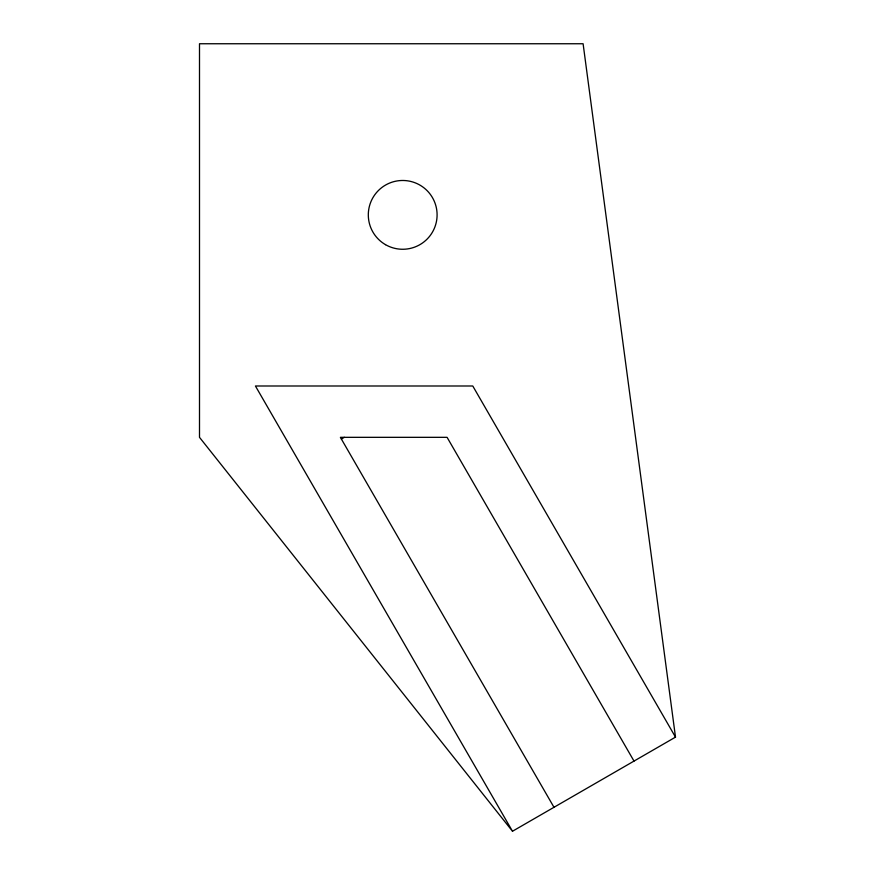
<?xml version="1.0" encoding="UTF-8"?>
<svg xmlns="http://www.w3.org/2000/svg" width="875" height="875" viewBox="0 0 875 875"><rect width="100%" height="100%" fill="white"/><g stroke="black" fill="none" stroke-linecap="round" stroke-linejoin="round"><path stroke-width="1.31" d="M341.37 439.042L344.334 437.325M512.487 831.25L675.5 737.133L583.1 43.75L199.5 43.75L199.5 437.336L512.487 831.25L255.423 385.995L472.773 385.995L675.5 737.133M634.003 761.086L447.081 437.325L340.386 437.325L553.984 807.297M385.503 244.661A34.398 34.398 0 0 0 437.095 214.867A34.398 34.398 0 0 0 385.503 185.084A34.398 34.398 0 0 0 385.503 244.661"/></g></svg>
